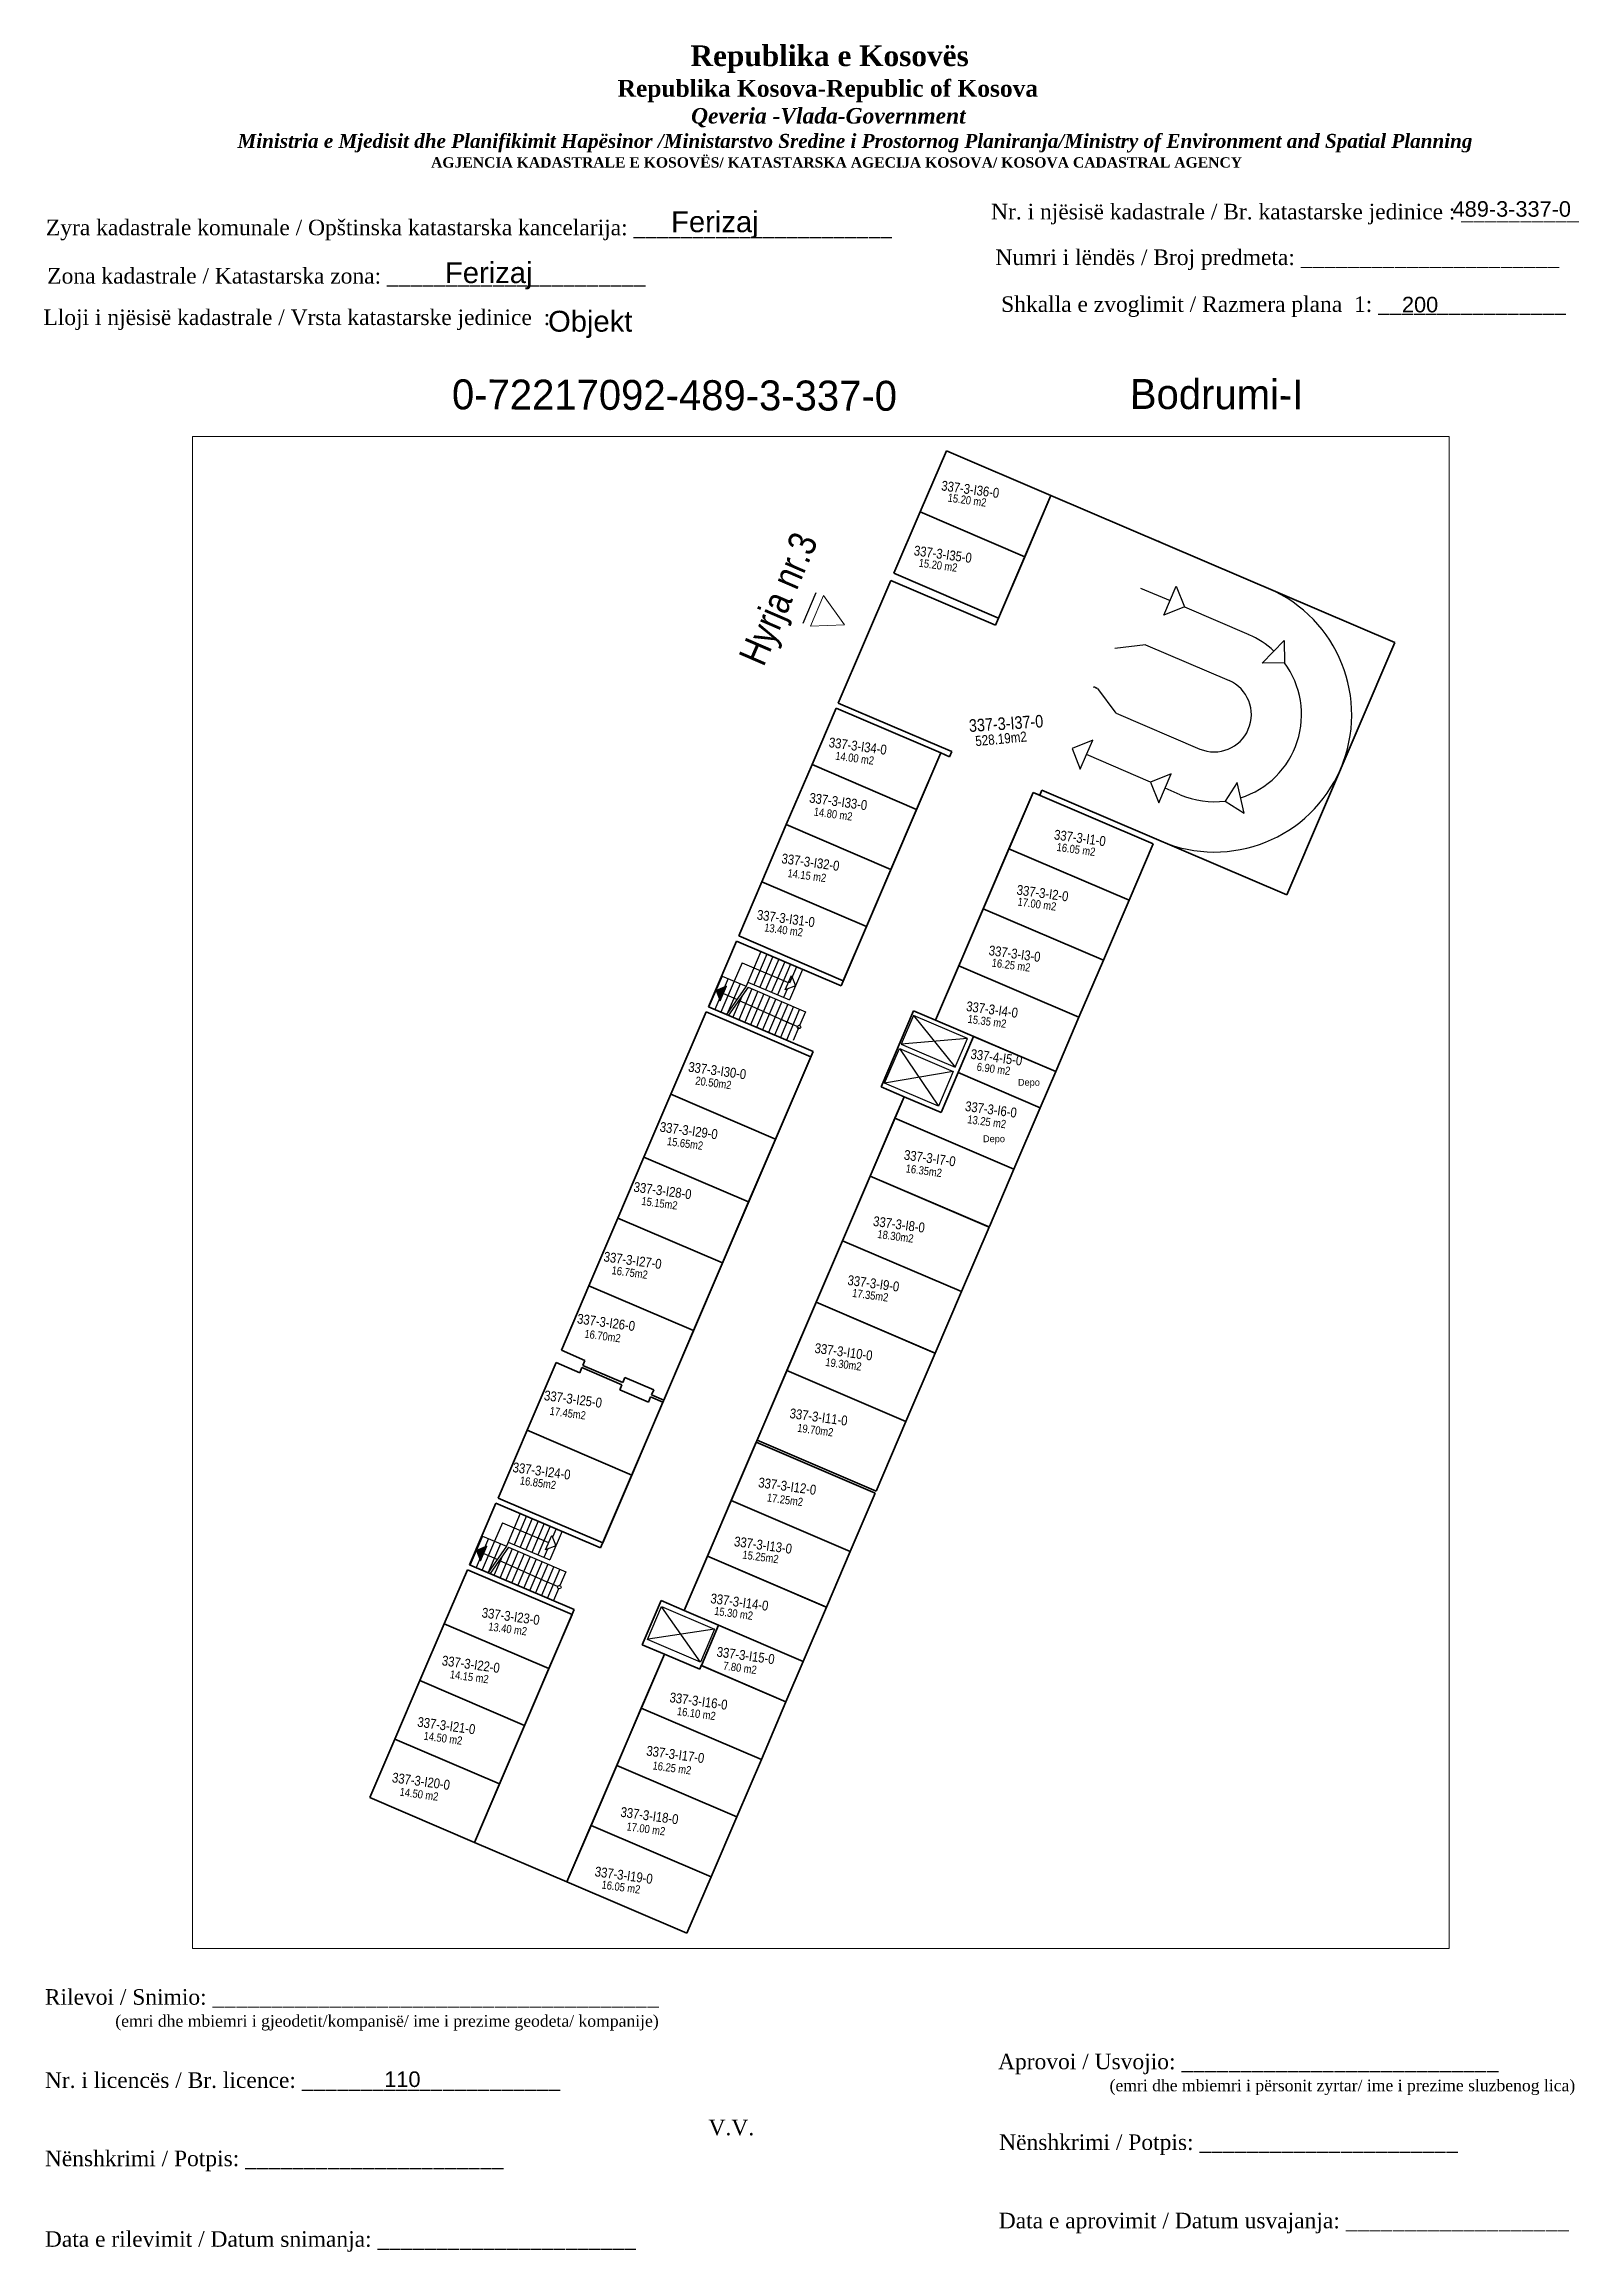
# Paper-space layout 'Bodrumi' of a CAD drawing. Header units: feet, sheet in millimetres. Extents: x 4 to 201, y 3 to 287.
# The model-space entities are those that its viewports show. They can reach past a viewport. Long polylines and large blocks are cut down to what shows.
import ezdxf
from ezdxf.enums import TextEntityAlignment as Align

# ---------------------------------------------------------------- set-up
doc = ezdxf.new("R2010")
doc.units = ezdxf.units.FT
doc.header["$MEASUREMENT"] = 0
doc.linetypes.add('DASHDOT2', pattern=[0.5, 0.25, -0.125, 0, -0.125])
for name, color, linetype, lineweight in [('07 Kati 5', 7, 'Continuous', 50), ('Dimensionimi i jashtem', 7, 'Continuous', 5), ('Dyert', 133, 'Continuous', 5), ('Muret Panel BA', 251, 'Continuous', 35)]:
    doc.layers.add(name, color=color, linetype=linetype, lineweight=lineweight)
doc.styles.add('Dimensionet CM', font='swissc.ttf', dxfattribs={"height": 15})

msp = doc.modelspace()

# ---------------------------------------------------------------- hatches: boundary and pattern name
at = {"layer": '07 Kati 5', "transparency": 33554687}
h = msp.add_hatch(color=256, dxfattribs=at)
h.dxf.hatch_style = 1
h.paths.add_polyline_path([(7512145.396, 4692975.037), (7512145.582, 4692974.573), (7512145.86, 4692975.223)])
h = msp.add_hatch(color=256, dxfattribs=at)
h.dxf.hatch_style = 1
h.paths.add_polyline_path([(7512134.657, 4692949.945), (7512134.843, 4692949.481), (7512135.121, 4692950.131)])

# ---------------------------------------------------------------- linework, layer by layer
at = {"color": 0, "lineweight": 35}
for p, q in [((7512154.538, 4692996.474), (7512155.713, 4692999.22)), ((7512155.713, 4692999.22), (7512160.402, 4692997.214)), ((7512157.913, 4692991.399), (7512160.402, 4692997.214)), ((7512160.402, 4692997.214), (7512159.226, 4692994.467)), ((7512160.402, 4692997.214), (7512175.801, 4692990.624)), ((7512160.402, 4692997.214), (7512160.402, 4692997.214)), ((7512154.538, 4692996.474), (7512153.362, 4692993.727)), ((7512159.226, 4692994.467), (7512154.538, 4692996.474)), ((7512159.226, 4692994.467), (7512154.538, 4692996.474)), ((7512153.362, 4692993.727), (7512158.051, 4692991.721)), ((7512158.051, 4692991.721), (7512159.226, 4692994.467)), ((7512150.871, 4692987.906), (7512153.225, 4692993.405)), ((7512153.225, 4692993.405), (7512157.913, 4692991.399)), ((7512175.801, 4692990.624), (7512170.962, 4692979.316)), ((7512155.494, 4692985.935), (7512150.871, 4692987.906)), ((7512149.694, 4692985.154), (7512150.775, 4692987.682)), ((7512150.775, 4692987.682), (7512155.464, 4692985.676)), ((7512155.953, 4692985.739), (7512155.494, 4692985.935)), ((7512155.855, 4692985.509), (7512155.953, 4692985.739)), ((7512149.694, 4692985.154), (7512148.543, 4692982.466)), ((7512154.382, 4692983.148), (7512149.694, 4692985.154)), ((7512154.382, 4692983.148), (7512149.694, 4692985.154)), ((7512150.999, 4692975.241), (7512155.464, 4692985.676)), ((7512155.464, 4692985.676), (7512154.382, 4692983.148)), ((7512155.464, 4692985.676), (7512155.855, 4692985.509)), ((7512159.601, 4692983.905), (7512155.234, 4692973.701)), ((7512158.519, 4692981.377), (7512159.601, 4692983.905)), ((7512159.9, 4692983.778), (7512159.601, 4692983.905)), ((7512159.601, 4692983.905), (7512164.979, 4692981.604)), ((7512159.998, 4692984.007), (7512159.9, 4692983.778)), ((7512170.962, 4692979.316), (7512159.998, 4692984.007)), ((7512153.231, 4692980.459), (7512154.382, 4692983.148)), ((7512147.445, 4692979.9), (7512148.543, 4692982.466)), ((7512148.543, 4692982.466), (7512153.231, 4692980.459)), ((7512148.543, 4692982.466), (7512153.231, 4692980.459)), ((7512158.519, 4692981.377), (7512157.369, 4692978.688)), ((7512163.897, 4692979.076), (7512158.519, 4692981.377)), ((7512163.897, 4692979.076), (7512158.519, 4692981.377)), ((7512164.979, 4692981.604), (7512163.897, 4692979.076)), ((7512147.445, 4692979.9), (7512146.408, 4692977.478)), ((7512152.134, 4692977.894), (7512147.445, 4692979.9)), ((7512152.134, 4692977.894), (7512147.445, 4692979.9)), ((7512153.231, 4692980.459), (7512152.134, 4692977.894)), ((7512162.747, 4692976.387), (7512163.897, 4692979.076)), ((7512151.097, 4692975.471), (7512152.134, 4692977.894)), ((7512157.369, 4692978.688), (7512156.277, 4692976.137)), ((7512162.747, 4692976.387), (7512157.369, 4692978.688)), ((7512157.369, 4692978.688), (7512162.747, 4692976.387)), ((7512145.051, 4692974.306), (7512146.31, 4692977.248)), ((7512146.31, 4692977.248), (7512150.999, 4692975.241)), ((7512146.408, 4692977.478), (7512151.097, 4692975.471)), ((7512156.277, 4692976.137), (7512155.234, 4692973.701)), ((7512161.655, 4692973.835), (7512156.277, 4692976.137)), ((7512156.277, 4692976.137), (7512161.655, 4692973.835)), ((7512161.655, 4692973.835), (7512162.747, 4692976.387)), ((7512143.371, 4692970.381), (7512144.952, 4692974.076)), ((7512144.952, 4692974.076), (7512146.494, 4692973.417)), ((7512149.739, 4692972.299), (7512145.051, 4692974.306)), ((7512154.246, 4692974.124), (7512152.788, 4692970.718)), ((7512155.234, 4692973.701), (7512154.246, 4692974.124)), ((7512146.494, 4692973.417), (7512146.495, 4692973.418)), ((7512146.495, 4692973.418), (7512149.642, 4692972.068)), ((7512155.234, 4692973.701), (7512160.612, 4692971.399)), ((7512156.935, 4692972.973), (7512156.242, 4692971.355)), ((7512160.612, 4692971.399), (7512156.935, 4692972.973)), ((7512160.612, 4692971.399), (7512161.655, 4692973.835)), ((7512140.221, 4692950.057), (7512149.739, 4692972.299)), ((7512149.642, 4692972.068), (7512148.06, 4692968.374)), ((7512156.242, 4692971.355), (7512155.477, 4692969.567)), ((7512159.92, 4692969.781), (7512156.242, 4692971.355)), ((7512156.242, 4692971.355), (7512159.92, 4692969.781)), ((7512159.92, 4692969.781), (7512160.612, 4692971.399)), ((7512143.371, 4692970.381), (7512142.165, 4692967.563)), ((7512148.06, 4692968.374), (7512143.371, 4692970.381)), ((7512148.06, 4692968.374), (7512143.371, 4692970.381)), ((7512153.822, 4692970.275), (7512143.971, 4692947.255)), ((7512152.788, 4692970.718), (7512153.822, 4692970.275)), ((7512153.822, 4692970.275), (7512153.411, 4692969.315)), ((7512155.477, 4692969.567), (7512153.822, 4692970.275)), ((7512153.411, 4692969.315), (7512152.3, 4692966.718)), ((7512158.744, 4692967.033), (7512153.411, 4692969.315)), ((7512153.411, 4692969.315), (7512158.744, 4692967.033)), ((7512158.744, 4692967.033), (7512159.92, 4692969.781)), ((7512146.854, 4692965.557), (7512148.06, 4692968.374)), ((7512140.997, 4692964.833), (7512142.165, 4692967.563)), ((7512142.165, 4692967.563), (7512146.854, 4692965.557)), ((7512142.165, 4692967.563), (7512146.854, 4692965.557)), ((7512157.642, 4692964.459), (7512158.744, 4692967.033)), ((7512151.061, 4692963.822), (7512152.3, 4692966.718)), ((7512152.3, 4692966.718), (7512157.632, 4692964.436)), ((7512152.3, 4692966.718), (7512157.586, 4692964.455)), ((7512146.854, 4692965.557), (7512145.685, 4692962.826)), ((7512139.7, 4692961.804), (7512140.997, 4692964.833)), ((7512145.685, 4692962.826), (7512140.997, 4692964.833)), ((7512140.997, 4692964.833), (7512145.685, 4692962.826)), ((7512157.632, 4692964.436), (7512156.393, 4692961.54)), ((7512157.586, 4692964.455), (7512157.642, 4692964.459)), ((7512151.061, 4692963.822), (7512149.88, 4692961.064)), ((7512156.393, 4692961.54), (7512151.061, 4692963.822)), ((7512156.393, 4692961.54), (7512151.061, 4692963.822)), ((7512145.685, 4692962.826), (7512144.389, 4692959.797)), ((7512139.7, 4692961.804), (7512138.463, 4692958.913)), ((7512144.389, 4692959.797), (7512139.7, 4692961.804)), ((7512144.389, 4692959.797), (7512139.7, 4692961.804)), ((7512149.88, 4692961.064), (7512148.572, 4692958.007)), ((7512155.212, 4692958.782), (7512149.88, 4692961.064)), ((7512149.88, 4692961.064), (7512155.166, 4692958.801)), ((7512155.212, 4692958.782), (7512156.393, 4692961.54)), ((7512143.053, 4692956.676), (7512144.389, 4692959.797)), ((7512136.929, 4692955.327), (7512138.227, 4692958.361)), ((7512138.227, 4692958.361), (7512139.284, 4692957.908)), ((7512138.463, 4692958.913), (7512139.52, 4692958.46)), ((7512139.284, 4692957.908), (7512139.383, 4692958.138)), ((7512139.383, 4692958.138), (7512141.175, 4692957.371)), ((7512139.52, 4692958.46), (7512139.422, 4692958.23)), ((7512139.422, 4692958.23), (7512141.215, 4692957.463)), ((7512153.904, 4692955.725), (7512155.212, 4692958.782)), ((7512155.166, 4692958.801), (7512155.212, 4692958.782)), ((7512141.175, 4692957.371), (7512141.077, 4692957.141)), ((7512141.077, 4692957.141), (7512142.364, 4692956.59)), ((7512141.215, 4692957.463), (7512141.313, 4692957.693)), ((7512141.313, 4692957.693), (7512142.6, 4692957.142)), ((7512142.6, 4692957.142), (7512142.502, 4692956.912)), ((7512148.572, 4692958.007), (7512147.234, 4692954.881)), ((7512153.904, 4692955.725), (7512148.572, 4692958.007)), ((7512148.572, 4692958.007), (7512148.572, 4692958.007)), ((7512148.572, 4692958.007), (7512153.904, 4692955.725)), ((7512143.014, 4692956.584), (7512141.617, 4692953.321)), ((7512142.364, 4692956.59), (7512142.462, 4692956.82)), ((7512142.462, 4692956.82), (7512143.014, 4692956.584)), ((7512142.502, 4692956.912), (7512143.053, 4692956.676)), ((7512136.929, 4692955.327), (7512135.63, 4692952.293)), ((7512141.617, 4692953.321), (7512136.929, 4692955.327)), ((7512141.617, 4692953.321), (7512136.929, 4692955.327)), ((7512152.567, 4692952.599), (7512153.904, 4692955.725)), ((7512146.079, 4692952.181), (7512147.197, 4692954.794)), ((7512147.197, 4692954.794), (7512152.529, 4692952.512)), ((7512147.234, 4692954.881), (7512152.567, 4692952.599)), ((7512140.319, 4692950.287), (7512141.617, 4692953.321)), ((7512135.63, 4692952.293), (7512140.319, 4692950.287)), ((7512146.079, 4692952.181), (7512145.011, 4692949.687)), ((7512151.411, 4692949.899), (7512146.079, 4692952.181)), ((7512151.411, 4692949.899), (7512146.079, 4692952.181)), ((7512152.529, 4692952.512), (7512151.411, 4692949.899)), ((7512134.352, 4692949.305), (7512135.532, 4692952.063)), ((7512135.532, 4692952.063), (7512140.221, 4692950.057)), ((7512139.04, 4692947.299), (7512134.352, 4692949.305)), ((7512145.011, 4692949.687), (7512143.971, 4692947.255)), ((7512150.344, 4692947.399), (7512145.011, 4692949.687)), ((7512145.011, 4692949.687), (7512150.296, 4692947.42)), ((7512150.342, 4692947.4), (7512151.411, 4692949.899)), ((7512134.253, 4692949.075), (7512133.22, 4692946.662)), ((7512138.942, 4692947.069), (7512134.253, 4692949.075)), ((7512134.575, 4692936.864), (7512139.04, 4692947.299)), ((7512142.937, 4692947.698), (7512142.091, 4692945.721)), ((7512143.971, 4692947.255), (7512142.937, 4692947.698)), ((7512143.971, 4692947.255), (7512145.511, 4692946.596)), ((7512149.303, 4692944.973), (7512150.344, 4692947.399)), ((7512150.296, 4692947.42), (7512150.342, 4692947.4)), ((7512132.128, 4692944.111), (7512133.22, 4692946.662)), ((7512133.22, 4692946.662), (7512137.909, 4692944.655)), ((7512133.22, 4692946.662), (7512137.909, 4692944.655)), ((7512137.909, 4692944.655), (7512138.942, 4692947.069)), ((7512144.736, 4692944.785), (7512145.511, 4692946.596)), ((7512145.511, 4692946.596), (7512149.303, 4692944.973)), ((7512145.511, 4692946.596), (7512149.303, 4692944.973)), ((7512143.079, 4692945.298), (7512138.712, 4692935.094)), ((7512143.079, 4692945.298), (7512142.046, 4692942.885)), ((7512142.091, 4692945.721), (7512143.079, 4692945.298)), ((7512144.665, 4692944.62), (7512143.079, 4692945.298)), ((7512137.909, 4692944.655), (7512136.817, 4692942.104)), ((7512144.735, 4692944.786), (7512144.665, 4692944.62)), ((7512148.527, 4692943.163), (7512144.735, 4692944.786)), ((7512148.526, 4692943.163), (7512144.736, 4692944.785)), ((7512149.303, 4692944.973), (7512148.526, 4692943.163)), ((7512132.128, 4692944.111), (7512131.007, 4692941.491)), ((7512136.817, 4692942.104), (7512132.128, 4692944.111)), ((7512136.817, 4692942.104), (7512132.128, 4692944.111)), ((7512142.046, 4692942.885), (7512140.944, 4692940.311)), ((7512147.424, 4692940.583), (7512142.046, 4692942.885)), ((7512142.046, 4692942.885), (7512147.424, 4692940.583)), ((7512147.424, 4692940.583), (7512148.527, 4692943.163)), ((7512129.886, 4692938.871), (7512131.007, 4692941.491)), ((7512131.007, 4692941.491), (7512135.696, 4692939.484)), ((7512131.007, 4692941.491), (7512135.696, 4692939.484)), ((7512135.696, 4692939.484), (7512136.817, 4692942.104)), ((7512140.944, 4692940.311), (7512139.794, 4692937.622)), ((7512146.323, 4692938.009), (7512140.944, 4692940.311)), ((7512140.944, 4692940.311), (7512146.323, 4692938.009)), ((7512146.323, 4692938.009), (7512147.424, 4692940.583)), ((7512135.696, 4692939.484), (7512134.575, 4692936.864)), ((7512134.575, 4692936.864), (7512129.886, 4692938.871)), ((7512139.794, 4692937.622), (7512138.712, 4692935.094)), ((7512145.172, 4692935.32), (7512139.794, 4692937.622)), ((7512139.794, 4692937.622), (7512145.172, 4692935.32)), ((7512145.172, 4692935.32), (7512146.323, 4692938.009)), ((7512138.712, 4692935.094), (7512134.575, 4692936.864)), ((7512144.09, 4692932.792), (7512145.172, 4692935.32)), ((7512138.712, 4692935.094), (7512144.09, 4692932.792))]:
    msp.add_line(p, q, dxfattribs=at)
msp.add_line((7512149.864, 4692992.849), (7512149.283, 4692991.472))
at = {"color": 0, "ltscale": 10}
for p, q in [((7512164.418, 4692993.065), (7512165.734, 4692992.502)), ((7512165.456, 4692991.852), (7512166.012, 4692993.152)), ((7512166.012, 4692993.152), (7512166.384, 4692992.224)), ((7512166.384, 4692992.224), (7512165.456, 4692991.852)), ((7512166.384, 4692992.224), (7512169.268, 4692990.99)), ((7512169.863, 4692989.694), (7512170.843, 4692990.714)), ((7512170.843, 4692990.714), (7512170.863, 4692989.714)), ((7512164.636, 4692990.524), (7512163.261, 4692990.359)), ((7512164.636, 4692990.524), (7512168.383, 4692988.921)), ((7512170.863, 4692989.714), (7512169.863, 4692989.694)), ((7512163.323, 4692987.456), (7512162.493, 4692988.565)), ((7512163.323, 4692987.456), (7512167.069, 4692985.852)), ((7512162.272, 4692986.251), (7512161.343, 4692985.879)), ((7512161.343, 4692985.879), (7512161.715, 4692984.951)), ((7512161.993, 4692985.601), (7512162.272, 4692986.251)), ((7512161.715, 4692984.951), (7512161.993, 4692985.601)), ((7512164.86, 4692984.374), (7512161.993, 4692985.601)), ((7512165.788, 4692984.746), (7512164.86, 4692984.374)), ((7512165.232, 4692983.446), (7512165.788, 4692984.746)), ((7512164.86, 4692984.374), (7512165.232, 4692983.446)), ((7512166.193, 4692983.804), (7512165.51, 4692984.096)), ((7512168.747, 4692984.359), (7512168.21, 4692983.516)), ((7512169.053, 4692982.979), (7512168.747, 4692984.359)), ((7512168.21, 4692983.516), (7512169.053, 4692982.979))]:
    msp.add_line(p, q, dxfattribs=at)
at = {"ltscale": 10}
for p, q in [((7512145.671, 4692975.681), (7512146.738, 4692975.224)), ((7512146.816, 4692975.408), (7512148.683, 4692974.61)), ((7512146.832, 4692975.184), (7512149.404, 4692974.083)), ((7512134.933, 4692950.588), (7512135.999, 4692950.132)), ((7512136.078, 4692950.316), (7512137.944, 4692949.517)), ((7512136.093, 4692950.092), (7512138.665, 4692948.991))]:
    msp.add_line(p, q, dxfattribs=at)
for points in [[(7512146.565, 4692976.277), (7512146.204, 4692975.453)], [(7512147.403, 4692976.78), (7512146.738, 4692975.224)], [(7512147.67, 4692976.666), (7512147.083, 4692975.294)], [(7512147.937, 4692976.552), (7512147.35, 4692975.18)], [(7512148.203, 4692976.438), (7512147.616, 4692975.066)], [(7512148.47, 4692976.323), (7512147.883, 4692974.952)], [(7512148.736, 4692976.209), (7512148.149, 4692974.838)], [(7512149.27, 4692975.981), (7512148.683, 4692974.61)], [(7512149.003, 4692976.095), (7512148.691, 4692975.367)], [(7512145.671, 4692975.681), (7512145.078, 4692974.294)], [(7512145.938, 4692975.567), (7512145.344, 4692974.18)], [(7512145.396, 4692975.037), (7512145.582, 4692974.573), (7512145.86, 4692975.223), (7512145.396, 4692975.037)], [(7512146.32, 4692974.625), (7512145.396, 4692975.037)], [(7512146.204, 4692975.453), (7512145.611, 4692974.066)], [(7512146.738, 4692975.224), (7512145.857, 4692973.961)], [(7512146.471, 4692975.339), (7512145.878, 4692973.952)], [(7512146.832, 4692975.184), (7512145.951, 4692973.921)], [(7512147.004, 4692975.11), (7512146.411, 4692973.724)], [(7512147.271, 4692974.996), (7512146.677, 4692973.61)], [(7512147.537, 4692974.882), (7512146.944, 4692973.496)], [(7512148.574, 4692975.093), (7512148.416, 4692974.724)], [(7512148.955, 4692975.246), (7512148.491, 4692975.06), (7512148.769, 4692975.71), (7512148.955, 4692975.246)], [(7512146.544, 4692974.771), (7512146.144, 4692973.838)], [(7512146.544, 4692974.771), (7512146.144, 4692973.838)], [(7512148.838, 4692973.5), (7512146.413, 4692974.583)], [(7512147.804, 4692974.768), (7512147.211, 4692973.382)], [(7512148.071, 4692974.654), (7512147.477, 4692973.267)], [(7512148.337, 4692974.54), (7512147.744, 4692973.153)], [(7512148.604, 4692974.426), (7512148.011, 4692973.039)], [(7512148.871, 4692974.312), (7512148.277, 4692972.925)], [(7512149.137, 4692974.198), (7512148.544, 4692972.811)], [(7512149.404, 4692974.083), (7512149.14, 4692973.468)], [(7512154.243, 4692973.916), (7512156.104, 4692971.592)], [(7512149.035, 4692973.425), (7512148.309, 4692973.736)], [(7512149.109, 4692973.394), (7512148.853, 4692972.796)], [(7512156.656, 4692972.883), (7512153.69, 4692972.625)], [(7512153.612, 4692972.441), (7512155.356, 4692969.845)], [(7512156.025, 4692971.408), (7512152.943, 4692970.878)], [(7512135.827, 4692951.185), (7512135.466, 4692950.36)], [(7512136.625, 4692951.595), (7512135.999, 4692950.132)], [(7512136.895, 4692951.489), (7512136.344, 4692950.202)], [(7512137.162, 4692951.375), (7512136.611, 4692950.088)], [(7512137.428, 4692951.261), (7512136.878, 4692949.974)], [(7512137.695, 4692951.147), (7512137.144, 4692949.859)], [(7512134.933, 4692950.588), (7512134.382, 4692949.301)], [(7512135.199, 4692950.474), (7512134.648, 4692949.187)], [(7512134.657, 4692949.945), (7512134.843, 4692949.481), (7512135.121, 4692950.131), (7512134.657, 4692949.945)], [(7512135.466, 4692950.36), (7512134.915, 4692949.073)], [(7512135.732, 4692950.246), (7512135.182, 4692948.959)], [(7512135.999, 4692950.132), (7512135.182, 4692948.959)], [(7512137.962, 4692951.032), (7512137.411, 4692949.745)], [(7512138.216, 4692950.153), (7512137.752, 4692949.967), (7512138.03, 4692950.617), (7512138.216, 4692950.153)], [(7512138.495, 4692950.804), (7512137.944, 4692949.517)], [(7512138.228, 4692950.918), (7512138.064, 4692950.534)], [(7512135.581, 4692949.532), (7512134.657, 4692949.945)], [(7512136.093, 4692950.092), (7512135.276, 4692948.919)], [(7512135.805, 4692949.679), (7512135.448, 4692948.845)], [(7512135.805, 4692949.679), (7512135.448, 4692948.845)], [(7512137.835, 4692948.525), (7512135.674, 4692949.491)], [(7512136.266, 4692950.018), (7512135.715, 4692948.731)], [(7512136.532, 4692949.904), (7512135.981, 4692948.617)], [(7512136.799, 4692949.79), (7512136.248, 4692948.503)], [(7512137.066, 4692949.676), (7512136.515, 4692948.388)], [(7512137.332, 4692949.561), (7512136.781, 4692948.274)], [(7512137.599, 4692949.447), (7512137.048, 4692948.16)], [(7512137.865, 4692949.333), (7512137.311, 4692948.039)], [(7512138.132, 4692949.219), (7512137.581, 4692947.932)], [(7512137.836, 4692950.001), (7512137.677, 4692949.631)], [(7512138.297, 4692948.333), (7512137.837, 4692948.53)], [(7512138.399, 4692949.105), (7512137.848, 4692947.818)], [(7512138.339, 4692948.228), (7512138.114, 4692947.704)], [(7512138.665, 4692948.991), (7512138.402, 4692948.375)], [(7512144.694, 4692944.943), (7512142.966, 4692947.4)], [(7512145.323, 4692946.414), (7512142.353, 4692945.966)]]:
    msp.add_lwpolyline(points)
for points in [[(7512146.565, 4692976.277), (7512148.633, 4692975.392)], [(7512135.827, 4692951.185), (7512137.894, 4692950.3)]]:
    msp.add_lwpolyline(points, dxfattribs=at)
for points in [[(7512153.69, 4692972.625), (7512156.104, 4692971.592), (7512156.656, 4692972.883), (7512154.243, 4692973.916)], [(7512153.612, 4692972.441), (7512156.025, 4692971.408), (7512155.356, 4692969.845), (7512152.943, 4692970.878)], [(7512142.956, 4692947.427), (7512145.323, 4692946.414), (7512144.694, 4692944.943), (7512142.326, 4692945.956)]]:
    msp.add_lwpolyline(points, close=True)
for centre in [(7512149.109, 4692973.394), (7512138.37, 4692948.301)]:
    msp.add_circle(centre, 0.08)
at = {"color": 0, "ltscale": 10}
for centre, radius, start, end in [((7512167.727, 4692987.389), 6.15, 246.83106, 66.83106), ((7512167.727, 4692987.389), 3.9, 46.98337, 66.83106), ((7512167.727, 4692987.389), 3.9, 287.5012, 36.59458), ((7512167.709, 4692987.394), 1.669, 247.48426, 66.17787), ((7512167.727, 4692987.389), 3.9, 246.83106, 277.14498)]:
    msp.add_arc(centre, radius, start, end, dxfattribs=at)
at = {"layer": 'Dyert', "color": 0}
for p, q in [((7512149.628, 4692991.35), (7512150.209, 4692992.727)), ((7512150.209, 4692992.727), (7512151.153, 4692991.416)), ((7512151.153, 4692991.416), (7512149.628, 4692991.35))]:
    msp.add_line(p, q, dxfattribs=at)
at = {"layer": 'Muret Panel BA', "color": 0, "linetype": 'DASHDOT2'}
for p, q in [((7512165.297, 4692995.119), (7512165.113, 4692995.197)), ((7512162.308, 4692988.642), (7512162.492, 4692988.564))]:
    msp.add_line(p, q, dxfattribs=at)

# ---------------------------------------------------------------- texts
at = {"color": 1, "char_height": 0.3083, "width": 2.71599, "attachment_point": 1}
for insert in [(7512158.919, 4692971.073), (7512157.354, 4692968.545)]:
    msp.add_mtext('Depo', dxfattribs=dict(at, insert=insert))
at = {"layer": 'Dimensionimi i jashtem', "style": 'Dimensionet CM'}
for s, height, rotation, p in [('337-3-I36-0', 0.43996, 352.28573, (7512156.787, 4692997.488)), ('337-3-I35-0', 0.43996, 352.28573, (7512155.559, 4692994.581)), ('337-3-I37-0', 0.56287, 3.64438, (7512158.388, 4692987.002)), ('337-3-I34-0', 0.43996, 352.28573, (7512151.747, 4692985.986)), ('337-3-I33-0', 0.43996, 352.28573, (7512150.872, 4692983.501)), ('337-3-I1-0', 0.44, 352.28573, (7512161.7, 4692981.87)), ('337-3-I32-0', 0.43996, 352.28573, (7512149.628, 4692980.783)), ('337-3-I2-0', 0.44, 352.28573, (7512160.027, 4692979.396)), ('337-3-I31-0', 0.43996, 352.28573, (7512148.525, 4692978.261)), ('337-3-I3-0', 0.44, 352.28573, (7512158.776, 4692976.684)), ('337-3-I4-0', 0.44, 352.28573, (7512157.765, 4692974.181)), ('337-4-I5-0', 0.44, 352.28573, (7512157.959, 4692972.041)), ('337-3-I30-0', 0.43996, 352.28573, (7512145.45, 4692971.445)), ('337-3-I6-0', 0.44, 352.28573, (7512157.714, 4692969.704)), ('337-3-I29-0', 0.43996, 352.28573, (7512144.174, 4692968.757)), ('337-3-I7-0', 0.44, 352.28573, (7512154.974, 4692967.523)), ('337-3-I28-0', 0.43996, 352.28573, (7512143.001, 4692966.067)), ('337-3-I8-0', 0.44, 352.28573, (7512153.593, 4692964.553)), ('337-3-I27-0', 0.43996, 352.28573, (7512141.66, 4692962.943)), ('337-3-I9-0', 0.44, 352.28573, (7512152.447, 4692961.91)), ('337-3-I26-0', 0.43996, 352.28573, (7512140.47, 4692960.164)), ('337-3-I10-0', 0.43996, 352.28573, (7512151.111, 4692958.846)), ('337-3-I25-0', 0.43996, 352.28573, (7512138.988, 4692956.727)), ('337-3-I11-0', 0.43996, 352.28573, (7512149.992, 4692955.924)), ('337-3-I24-0', 0.43996, 352.28573, (7512137.581, 4692953.504)), ('337-3-I12-0', 0.43996, 352.28573, (7512148.588, 4692952.825)), ('337-3-I13-0', 0.43996, 352.28573, (7512147.502, 4692950.185)), ('337-3-I23-0', 0.43996, 352.28573, (7512136.198, 4692946.993)), ('337-3-I14-0', 0.43996, 352.28573, (7512146.445, 4692947.633)), ('337-3-I22-0', 0.43996, 352.28573, (7512134.41, 4692944.846)), ('337-3-I15-0', 0.43996, 352.28573, (7512146.723, 4692945.238)), ('337-3-I16-0', 0.43996, 352.28573, (7512144.613, 4692943.196)), ('337-3-I21-0', 0.43996, 352.28573, (7512133.314, 4692942.096)), ('337-3-I17-0', 0.43996, 352.28573, (7512143.573, 4692940.806)), ('337-3-I20-0', 0.43996, 352.28573, (7512132.178, 4692939.604)), ('337-3-I18-0', 0.43996, 352.28573, (7512142.414, 4692938.062)), ('337-3-I19-0', 0.43996, 352.28573, (7512141.262, 4692935.393))]:
    msp.add_text(s, height=height, rotation=rotation, dxfattribs=at).set_placement(p, align=Align.MIDDLE_CENTER)
for s, p in [('15.20 m2', (7512155.759, 4692996.942)), ('15.20 m2', (7512154.459, 4692994.025)), ('14.00 m2', (7512150.722, 4692985.38)), ('14.80 m2', (7512149.757, 4692982.874)), ('16.05 m2', (7512160.639, 4692981.291)), ('14.15 m2', (7512148.579, 4692980.121)), ('17.00 m2', (7512158.888, 4692978.841)), ('13.40 m2', (7512147.536, 4692977.684)), ('16.25 m2', (7512157.73, 4692976.108)), ('15.35 m2', (7512156.652, 4692973.589)), ('20.50m2', (7512144.451, 4692970.824)), ('6.90 m2', (7512157.059, 4692971.444)), ('13.25 m2', (7512156.639, 4692969.09)), ('15.65m2', (7512143.18, 4692968.108)), ('16.35m2', (7512153.877, 4692966.889)), ('15.15m2', (7512142.034, 4692965.43)), ('18.30m2', (7512152.607, 4692963.949)), ('16.75m2', (7512140.699, 4692962.327)), ('17.35m2', (7512151.477, 4692961.309)), ('16.70m2', (7512139.482, 4692959.483)), ('19.30m2', (7512150.277, 4692958.216)), ('17.45m2', (7512137.924, 4692956.024)), ('19.70m2', (7512149.015, 4692955.266)), ('16.85m2', (7512136.59, 4692952.905)), ('17.25m2', (7512147.656, 4692952.144)), ('15.25m2', (7512146.56, 4692949.584)), ('15.30 m2', (7512145.297, 4692947.064)), ('13.40 m2', (7512135.175, 4692946.367)), ('14.15 m2', (7512133.454, 4692944.221)), ('7.80 m2', (7512145.695, 4692944.607)), ('16.10 m2', (7512143.628, 4692942.571)), ('14.50 m2', (7512132.276, 4692941.468)), ('16.25 m2', (7512142.534, 4692940.137)), ('14.50 m2', (7512131.203, 4692938.961)), ('17.00 m2', (7512141.366, 4692937.407)), ('16.05 m2', (7512140.249, 4692934.799))]:
    msp.add_text(s, height=0.3641, rotation=352.28573, dxfattribs=at).set_placement(p)
at = {"layer": 'Dyert', "color": 0, "style": 'Dimensionet CM'}
for s, height, rotation, p in [('Hyrja nr.3', 1.2486, 66.62305, (7512147.522, 4692989.496)), ('528.19m2', 0.4543, 5.23981, (7512157.031, 4692985.981))]:
    msp.add_text(s, height=height, rotation=rotation, dxfattribs=at).set_placement(p)

psp = doc.layouts.new('Bodrumi')

# ---------------------------------------------------------------- texts
at = {"attachment_point": 1}
for s, insert, char_height, width in [('\\pi77.297;{\\fBook Antiqua|b1|i0|c0|p18;\\H1.333x;Republika e Kosovës\\fTimes New Roman|b1|i0|c0|p18;\\P\\pi67.927;\\fBook Antiqua|b1|i0|c0|p18;\\H0.8125x;Republika Kosova-Republic of Kosova\\fTimes New Roman|b1|i0|c0|p18;\\P\\pi77.378;\\fBook Antiqua|b1|i1|c0|p18;\\H0.9233x;Qeveria -Vlada-Government \\P\\pi13.032,l6,t23.033;\\fTimes New Roman|b1|i1|c0|p18;\\H0.9x;Ministria e Mjedisit dhe Planifikimit Hapësinor /Ministarstvo Sredine i Prostornog Planiranja/Ministry of Environment and Spatial Planning\\P\\pi43.931,l0,tz;\\fBook Antiqua|b1|i0|c0|p18;\\H0.7406x;AGJENCIA KADASTRALE E KOSOVËS/ KATASTARSKA AGECIJA KOSOVA/ KOSOVA CADASTRAL AGENCY}', (9.53, 286.82), 2, 191.8237), ('{\\fTimes New Roman|b0|i0|c0|p18; Zyra kadastrale komunale / Opštinska katastarska kancelarija: ______________________}', (3.17, 264.4), 2, 178.1001), ('{\\fArial|b0|i0|c0|p34;Ferizaj}', (84.34, 265.48), 2.6863, 39.6044), ('{\\fTimes New Roman|b0|i0|c0|p18;Nr. i njësisë kadastrale / Br. katastarske jedinice : __________}', (125.5, 266.44), 2, 98.5379), ('{\\fArial|b0|i0|c0|p34;489-3-337-0}', (184.87, 266.78), 2, 29.4868), ('{\\fArial|b0|i0|c0|p34;Ferizaj}', (55.25, 258.93), 2.6863, 39.6044), ('{\\fTimes New Roman|b0|i0|c0|p18; Numri i lëndës / Broj predmeta: ______________________}', (125.31, 260.57), 2, 83.344), ('{\\fTimes New Roman|b0|i0|c0|p18; Zona kadastrale / Katastarska zona: ______________________}', (3.34, 258.18), 2, 83.344), ('{\\fTimes New Roman|b0|i0|c0|p18; Lloji i njësisë kadastrale / Vrsta katastarske jedinice  : }', (2.85, 252.85), 2, 83.344), ('{\\fArial|b0|i0|c0|p34;Objekt}', (68.51, 252.68), 2.6863, 39.6044), ('{\\fTimes New Roman|b0|i0|c0|p18; Shkalla e zvoglimit / Razmera plana  1: ________________}', (126.04, 254.54), 2, 98.5379), ('{\\fArial|b0|i0|c0|p34;200}', (178.35, 254.48), 2, 29.4868), ('{\\fTimes New Roman|b0|i0|c0|p18; Rilevoi / Snimio: ______________________________________\\P             \\H0.75x;(emri dhe mbiemri i gjeodetit/kompanisë/ ime i prezime geodeta/ kompanije)}', (3.03, 36.79), 2, 87.3883), ('{\\fTimes New Roman|b0|i0|c0|p18; Aprovoi / Usvojio: ___________________________\\P                    \\H0.75x;(emri dhe mbiemri i përsonit zyrtar/ ime i prezime sluzbenog lica)}', (125.64, 28.49), 2, 83.344), ('{\\fTimes New Roman|b0|i0|c0|p18; Nr. i licencës / Br. licence: ______________________\\P                                }', (3.03, 26.09), 2, 83.344), ('{\\fArial|b0|i0|c0|p34;110}', (47.44, 26.21), 2.0032, 371.0481), ('{\\fTimes New Roman|b0|i0|c0|p18;V.V.                                 }', (89.15, 20), 2, 9.4297), ('{\\fTimes New Roman|b0|i0|c0|p18; Nënshkrimi / Potpis: ______________________\\P                                 }', (125.78, 18.11), 2, 83.344), ('{\\fTimes New Roman|b0|i0|c0|p18; Nënshkrimi / Potpis: ______________________\\P                                 }', (3.03, 16.02), 2, 83.344), ('{\\fTimes New Roman|b0|i0|c0|p18; Data e rilevimit / Datum snimanja: ______________________\\P                                 }', (3.03, 5.65), 2, 83.344), ('{\\fTimes New Roman|b0|i0|c0|p18; Data e aprovimit / Datum usvajanja: ___________________\\P                                 }', (125.73, 8.03), 2, 83.344)]:
    psp.add_mtext(s, dxfattribs=dict(at, insert=insert, char_height=char_height, width=width))
at = {"width": 114.1591, "attachment_point": 1, "rotation": 359.8086}
for s, insert, char_height in [('0-72217092-489-3-337-0', (56.16, 243.86), 3.8498), ('Bodrumi-I', (143.36, 243.91), 3.85)]:
    psp.add_mtext(s, dxfattribs=dict(at, insert=insert, char_height=char_height))

# ---------------------------------------------------------------- viewports
at = {"layer": '0'}
psp.add_viewport(center=(103.61, 139.27), size=(161.63, 194.514), view_center_point=(7512150.093, 4692965.984), view_height=67.7539, dxfattribs=at)

doc.saveas('drawing.dxf')
